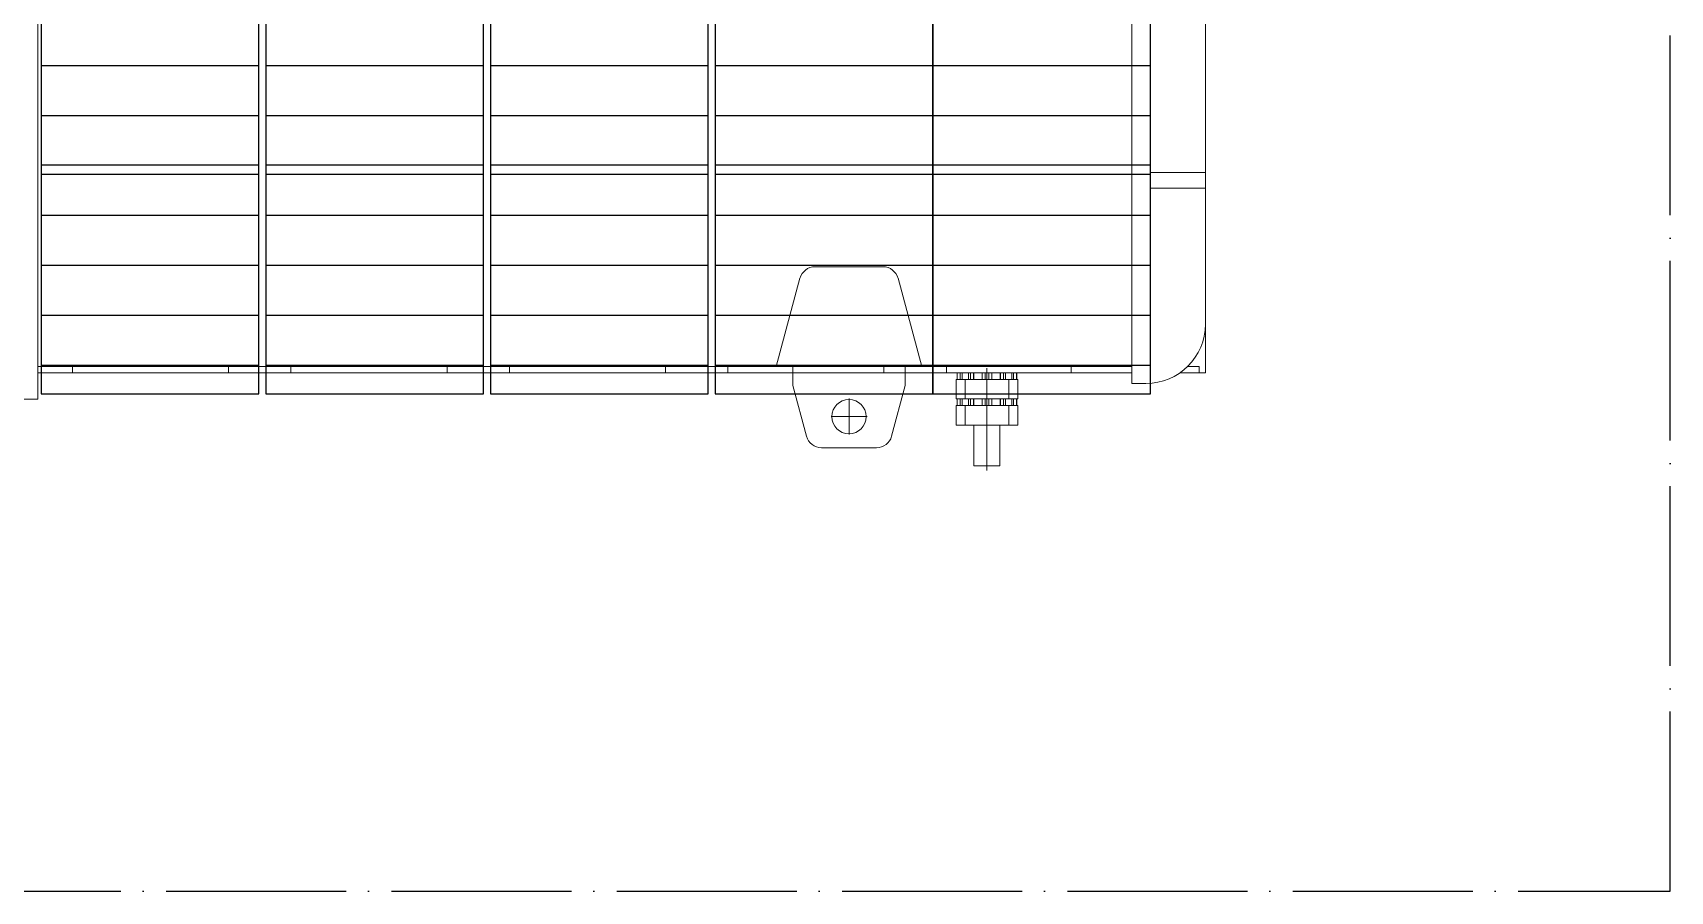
# Model space of a CAD drawing. Header units: millimetres. Extents: x 0 to 3780, y 0 to 2673.
# Drawn here: x 1533.7 to 1796, y 472 to 609.5 of the extents above; entities that cross this region are included whole.
import ezdxf
from ezdxf.enums import TextEntityAlignment as Align

# ---------------------------------------------------------------- set-up
doc = ezdxf.new("R2010")
doc.units = ezdxf.units.MM
doc.linetypes.add('EPL_DASHDOT', pattern=[1, 0.8, -0.1, 0, -0.1])
for name, color, linetype, lineweight in [('AM_0', 7, 'Continuous', 5), ('AM_7', 7, 'Continuous', 5), ('AM_9', 6, 'Continuous', 5), ('EPLAN102', 7, 'Continuous', 5), ('EPLAN307', 134, 'EPL_DASHDOT', 5), ('EPLAN400', 5, 'Continuous', 5), ('EPLAN500', 7, 'Continuous', 5), ('EPLAN501', 7, 'Continuous', 5), ('EPLAN502', 7, 'Continuous', 5), ('EPLAN503', 7, 'Continuous', 5), ('EPLAN504', 7, 'Continuous', 5)]:
    doc.layers.add(name, color=color, linetype=linetype, lineweight=lineweight)
doc.styles.add('Tahoma', font='')
doc.styles.get('Tahoma').set_extended_font_data('Tahoma')

# ---------------------------------------------------------------- blocks, each defined once
blk = doc.blocks.new('EPLSYM_LibrarySPECIAL_Symbol2_Variant0_Placement1_1')
at = {"layer": 'EPLAN307', "lineweight": 25, "ltscale": 36}
blk.add_lwpolyline([(0, -276.51), (638.05, -276.51), (638.05, 0), (0, 0)], close=True, dxfattribs=at)
at = {"layer": 'EPLAN400', "color": 5, "style": 'Tahoma'}
blk.add_attdef('88_20010', text='', height=2.26, dxfattribs=at).set_placement((-1.5, -0.95), align=Align.TOP_RIGHT)
at = {"layer": 'EPLAN500', "color": 7, "style": 'Tahoma'}
blk.add_attdef('88_20027', text='', height=1.63, dxfattribs=at).set_placement((-1.5, -4.58), align=Align.TOP_RIGHT)
at = {"layer": 'EPLAN501', "color": 7, "style": 'Tahoma'}
blk.add_attdef('88_20011', text='', height=18.06, dxfattribs=at).set_placement((-1.5, -13.26), align=Align.TOP_RIGHT)
at = {"layer": 'EPLAN502', "color": 7, "style": 'Tahoma'}
blk.add_attdef('88_20025', text='', height=1.63, dxfattribs=at).set_placement((-1.5, -12.68), align=Align.TOP_RIGHT)
at = {"layer": 'EPLAN503', "color": 7, "style": 'Tahoma'}
blk.add_attdef('88_20024', text='', height=1.63, dxfattribs=at).set_placement((-1.5, -15.38), align=Align.TOP_RIGHT)
at = {"layer": 'EPLAN504', "color": 7, "style": 'Tahoma'}
blk.add_attdef('88_20901[1]', text='', height=1.63, dxfattribs=at).set_placement((-1.5, -7.28), align=Align.TOP_RIGHT)

msp = doc.modelspace()

# ---------------------------------------------------------------- linework, layer by layer
at = {"layer": 'AM_0'}
for p, q in [((1534.48, 550.8), (1534.48, 696.08)), ((1709.73, 693.43), (1709.73, 553.33)), ((1721.53, 555.03), (1721.53, 692.03)), ((1712.73, 584.63), (1712.73, 587.13)), ((1721.53, 587.13), (1712.73, 587.13)), ((1721.53, 584.63), (1712.73, 584.63)), ((1658.99, 572.03), (1669.87, 572.03)), ((1652.78, 556.03), (1656.57, 570.18)), ((1672.29, 570.18), (1676.08, 556.03)), ((1534.48, 556.03), (1709.73, 556.03)), ((1534.48, 555.03), (1709.73, 555.03)), ((1655.43, 555.03), (1655.43, 553.03)), ((1673.43, 553.03), (1673.43, 555.03)), ((1681.58, 553.99), (1681.58, 550.85)), ((1681.58, 553.99), (1691.49, 553.99)), ((1681.77, 555.03), (1681.77, 553.99)), ((1681.78, 553.99), (1681.78, 555.03)), ((1682.26, 553.99), (1682.26, 555.03)), ((1682.56, 553.99), (1682.56, 555.03)), ((1683.03, 553.99), (1683.03, 550.85)), ((1683.89, 553.99), (1683.89, 555.03)), ((1684.42, 553.99), (1684.42, 555.03)), ((1685.75, 553.99), (1685.75, 555.03)), ((1686.23, 553.99), (1686.23, 555.03)), ((1686.53, 553.99), (1686.53, 550.85)), ((1686.84, 553.99), (1686.84, 555.03)), ((1687.32, 553.99), (1687.32, 555.03)), ((1688.65, 553.99), (1688.65, 555.03)), ((1689.18, 553.99), (1689.18, 555.03)), ((1690.04, 553.99), (1690.04, 550.85)), ((1690.5, 553.99), (1690.5, 555.03)), ((1690.81, 553.99), (1690.81, 555.03)), ((1691.29, 553.99), (1691.29, 555.03)), ((1691.3, 553.99), (1691.3, 555.03)), ((1691.49, 553.99), (1691.49, 550.85)), ((1717.44, 555.03), (1721.53, 555.03)), ((1718.65, 556.03), (1720.53, 556.03)), ((1720.53, 556.03), (1720.53, 555.03)), ((1655.43, 553.03), (1657.62, 544.88)), ((1671.25, 544.88), (1673.43, 553.03)), ((1709.73, 553.33), (1712, 553.33)), ((1524.58, 550.8), (1534.48, 550.8)), ((1691.49, 550.85), (1681.58, 550.85)), ((1681.58, 549.81), (1681.58, 546.67)), ((1681.58, 549.81), (1691.49, 549.81)), ((1681.77, 550.85), (1681.77, 549.81)), ((1681.78, 549.81), (1681.78, 550.85)), ((1682.26, 549.81), (1682.26, 550.85)), ((1682.56, 549.81), (1682.56, 550.85)), ((1683.03, 549.81), (1683.03, 546.67)), ((1683.89, 549.81), (1683.89, 550.85)), ((1684.42, 549.81), (1684.42, 550.85)), ((1685.75, 549.81), (1685.75, 550.85)), ((1686.23, 549.81), (1686.23, 550.85)), ((1686.53, 549.81), (1686.53, 546.67)), ((1686.84, 549.81), (1686.84, 550.85)), ((1687.32, 549.81), (1687.32, 550.85)), ((1688.65, 549.81), (1688.65, 550.85)), ((1689.18, 549.81), (1689.18, 550.85)), ((1690.04, 549.81), (1690.04, 546.67)), ((1690.5, 549.81), (1690.5, 550.85)), ((1690.81, 549.81), (1690.81, 550.85)), ((1691.29, 549.81), (1691.29, 550.85)), ((1691.3, 549.81), (1691.3, 550.85)), ((1691.49, 549.81), (1691.49, 546.67)), ((1681.58, 546.67), (1691.49, 546.67)), ((1684.45, 546.67), (1684.45, 540.15)), ((1688.62, 540.15), (1688.62, 546.67)), ((1660.03, 543.03), (1668.84, 543.03)), ((1684.45, 540.15), (1688.62, 540.15))]:
    msp.add_line(p, q, dxfattribs=at)
msp.add_circle((1664.43, 548.03), 2.75, dxfattribs=at)
for centre, radius, start, end in [((1658.99, 569.53), 2.5, 90, 165), ((1669.87, 569.53), 2.5, 15, 90), ((1712, 562.86), 9.53, 270, 0), ((1660.03, 545.53), 2.5, 195, 270), ((1668.84, 545.53), 2.5, 270, 345)]:
    msp.add_arc(centre, radius, start, end, dxfattribs=at)
at = {"layer": 'AM_7', "ltscale": 1.5}
for p, q in [((1686.53, 555.77), (1686.53, 539.41)), ((1664.43, 545.14), (1664.43, 550.92)), ((1661.55, 548.03), (1667.32, 548.03))]:
    msp.add_line(p, q, dxfattribs=at)
at = {"layer": 'AM_9', "ltscale": 2}
for p, q in [((1540.03, 556.03), (1540.03, 555.03)), ((1565.03, 556.03), (1565.03, 555.03)), ((1575.03, 556.03), (1575.03, 555.03)), ((1600.03, 556.03), (1600.03, 555.03)), ((1610.03, 556.03), (1610.03, 555.03)), ((1635.03, 556.03), (1635.03, 555.03)), ((1645.03, 556.03), (1645.03, 555.03)), ((1655.43, 556.03), (1655.43, 555.03)), ((1670.03, 556.03), (1670.03, 555.03)), ((1673.43, 555.03), (1673.43, 556.03)), ((1680.03, 556.03), (1680.03, 555.03)), ((1683.59, 553.99), (1683.59, 555.03)), ((1684.38, 553.99), (1684.38, 555.03)), ((1688.69, 553.99), (1688.69, 555.03)), ((1689.48, 553.99), (1689.48, 555.03)), ((1700.03, 556.03), (1700.03, 555.03)), ((1683.59, 549.81), (1683.59, 550.85)), ((1684.38, 549.81), (1684.38, 550.85)), ((1688.69, 549.81), (1688.69, 550.85)), ((1689.48, 549.81), (1689.48, 550.85))]:
    msp.add_line(p, q, dxfattribs=at)
at = {"layer": 'EPLAN102', "lineweight": 25, "ltscale": 36}
for p, q in [((1535, 604.28), (1569.88, 604.28)), ((1571, 604.28), (1605.88, 604.28)), ((1607, 604.28), (1641.88, 604.28)), ((1643, 604.28), (1677.88, 604.28)), ((1677.88, 604.28), (1712.75, 604.28)), ((1535, 596.28), (1569.88, 596.28)), ((1571, 596.28), (1605.88, 596.28)), ((1607, 596.28), (1641.88, 596.28)), ((1643, 596.28), (1677.88, 596.28)), ((1677.88, 596.28), (1712.75, 596.28)), ((1535, 588.35), (1569.88, 588.35)), ((1571, 588.35), (1605.88, 588.35)), ((1607, 588.35), (1641.88, 588.35)), ((1643, 588.35), (1677.88, 588.35)), ((1677.88, 588.35), (1712.75, 588.35)), ((1535, 586.85), (1569.88, 586.85)), ((1571, 586.85), (1605.88, 586.85)), ((1607, 586.85), (1641.88, 586.85)), ((1643, 586.85), (1677.88, 586.85)), ((1677.88, 586.85), (1712.75, 586.85)), ((1535, 580.28), (1569.88, 580.28)), ((1571, 580.28), (1605.88, 580.28)), ((1607, 580.28), (1641.88, 580.28)), ((1643, 580.28), (1677.88, 580.28)), ((1677.88, 580.28), (1712.75, 580.28)), ((1535, 572.28), (1569.88, 572.28)), ((1571, 572.28), (1605.88, 572.28)), ((1607, 572.28), (1641.88, 572.28)), ((1643, 572.28), (1677.88, 572.28)), ((1677.88, 572.28), (1712.75, 572.28)), ((1535, 564.28), (1569.88, 564.28)), ((1571, 564.28), (1605.88, 564.28)), ((1607, 564.28), (1641.88, 564.28)), ((1643, 564.28), (1677.88, 564.28)), ((1677.88, 564.28), (1712.75, 564.28)), ((1535, 556.28), (1569.88, 556.28)), ((1571, 556.28), (1605.88, 556.28)), ((1607, 556.28), (1641.88, 556.28)), ((1643, 556.28), (1677.88, 556.28)), ((1677.88, 556.28), (1712.75, 556.28))]:
    msp.add_line(p, q, dxfattribs=at)
for points in [[(1535, 551.67), (1569.88, 551.67), (1569.88, 697), (1535, 697)], [(1571, 551.67), (1605.88, 551.67), (1605.88, 697), (1571, 697)], [(1607, 551.67), (1641.88, 551.67), (1641.88, 697), (1607, 697)], [(1643, 551.67), (1677.88, 551.67), (1677.88, 697), (1643, 697)], [(1677.88, 551.67), (1712.75, 551.67), (1712.75, 697), (1677.88, 697)]]:
    msp.add_lwpolyline(points, close=True, dxfattribs=at)

# ---------------------------------------------------------------- block references
msp.add_blockref('EPLSYM_LibrarySPECIAL_Symbol2_Variant0_Placement1_1', (1157.95, 748.51))

doc.saveas('drawing.dxf')
